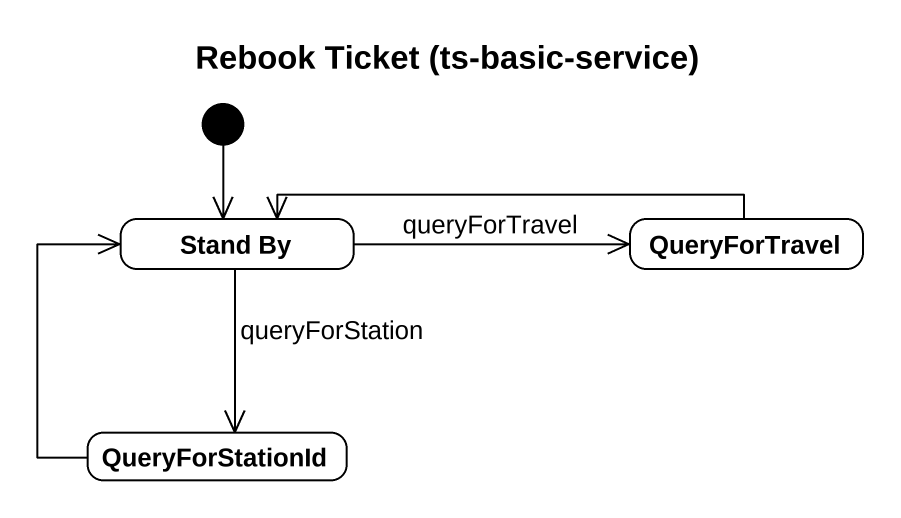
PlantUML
@startuml
title Rebook Ticket (ts-basic-service)
hide empty description
state "Stand By" as Stand_By
state QueryForTravel
state QueryForStationId
[*] --> Stand_By
Stand_By -right-> QueryForTravel : queryForTravel
Stand_By --> QueryForStationId : queryForStation
QueryForTravel -left-> Stand_By
QueryForStationId -up-> Stand_By
@enduml
